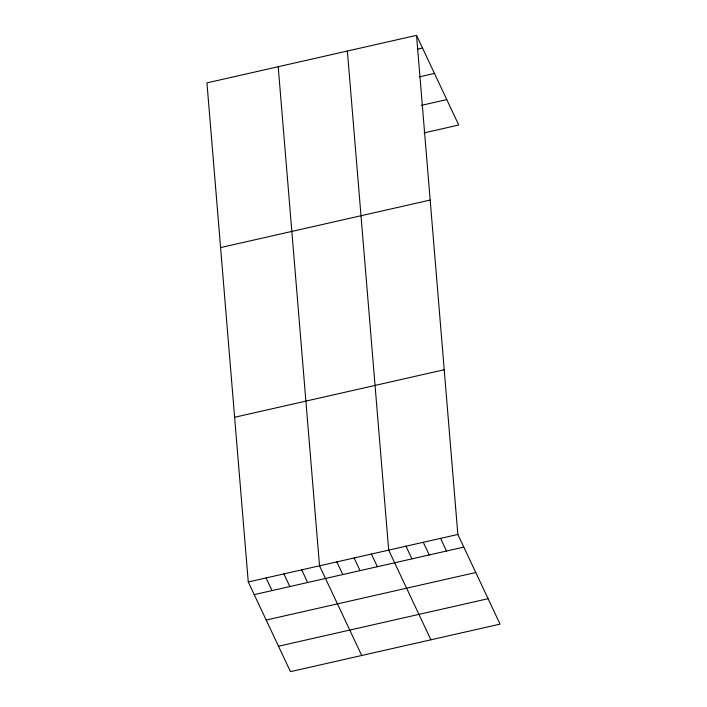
<?xml version="1.0" encoding="UTF-8"?>
<svg xmlns="http://www.w3.org/2000/svg" width="707" height="707" viewBox="0 0 707 707"><rect width="100%" height="100%" fill="white"/><g stroke="black" fill="none" stroke-linecap="round" stroke-linejoin="round"><path stroke-width="1.06" d="M416.538 35.35L206.948 82.878L248.263 581.976L290.462 671.65L500.052 624.122L457.853 534.448L416.538 35.35L458.737 125.024L424.147 132.872M417.404 49.163L422.494 48.014M419.198 76.886L434.452 73.431M421.345 105.378L446.771 99.616M220.584 247.574L430.174 200.054M234.627 417.271L444.217 369.743M248.263 581.976L457.853 534.448M254.228 594.631L463.819 547.103M266.185 620.048L475.776 572.52M278.505 646.233L488.095 598.705M440.567 538.363L446.524 551.027M423.272 542.287L429.229 554.951M405.986 546.211L411.942 558.866M430.89 639.808L388.691 550.126L347.367 51.037M371.405 554.049L377.361 566.714M354.11 557.973L360.066 570.629M336.815 561.888L342.78 574.552M361.728 655.495L319.529 565.812L278.204 66.714M301.712 569.851L307.669 582.515M283.896 573.89L289.852 586.554M266.079 577.928L272.036 590.592"/></g></svg>
